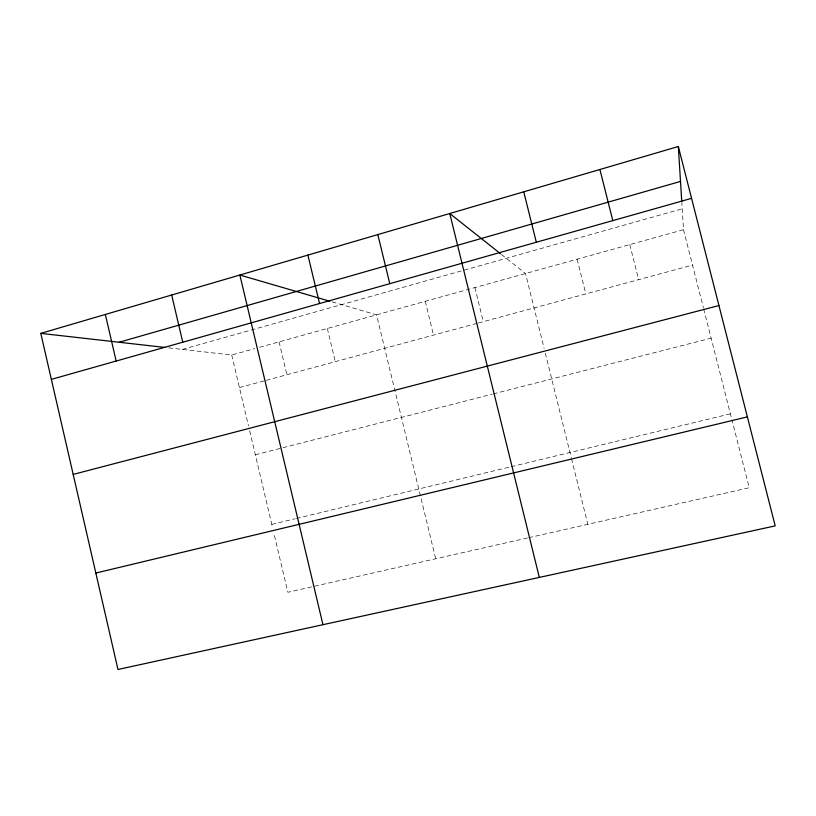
<?xml version="1.0" encoding="UTF-8"?>
<svg xmlns="http://www.w3.org/2000/svg" width="816" height="816" viewBox="0 0 816 816"><rect width="100%" height="100%" fill="white"/><g stroke="black" fill="none" stroke-linecap="round" stroke-linejoin="round"><path stroke-width="0.61" stroke-dasharray="4.08 3.06" d="M182.356 349.411L682.207 208.804M168.708 347.871L231.724 355.011L254.786 348.605M259.651 347.259L683.502 229.704L681.839 202.99M239.425 387.569L264.996 380.664M266.21 380.338L477.227 323.299M478.441 322.963L692.519 265.098M255.326 454.777L492.089 394.21M493.303 393.893L711.134 338.161M271.799 524.382L295.198 518.741M296.432 518.446L509.99 466.976M511.214 466.681L730.422 413.855M527.452 537.989L287.864 592.273L273.799 532.858M528.697 537.713L749.241 487.744L731.983 420.005M332.092 301.889L376.553 314.833L435.693 558.787M501.412 254.429L525.524 273.523L544.099 348.299M683.502 229.704L703.372 307.673M703.678 308.897L731.677 418.781M629.789 244.606L638.642 279.664M577.136 259.213L585.837 293.933M545.312 353.206L571.21 457.47M571.516 458.704L587.816 524.321M474.902 287.558L483.296 321.657M425.258 301.328L433.51 335.111M327.338 328.491L335.315 361.651M279.072 341.873L286.906 374.738M231.724 355.011L248.503 425.942M249.645 430.746L272.656 528.013"/><path stroke-width="1.22" d="M40.8 333.377L678.331 146.513L775.2 525.871L117.983 669.487L40.8 333.377L164.995 347.443M119.136 342.251L680.503 181.427M51.357 379.369L691.56 198.349M73.185 474.412L718.937 305.541M95.839 573.046L747.374 416.894M329.735 301.206L239.863 275.033L322.952 624.699M500.432 253.654L449.759 213.506L539.315 577.412M599.913 169.504L612.806 220.616M523.76 191.821L536.316 242.24M377.839 234.59L389.773 283.672M307.897 255.092L319.546 303.532M171.676 295.025L182.753 342.21M105.346 314.466L116.158 361.039M678.331 146.513L681.768 201.827"/></g></svg>
